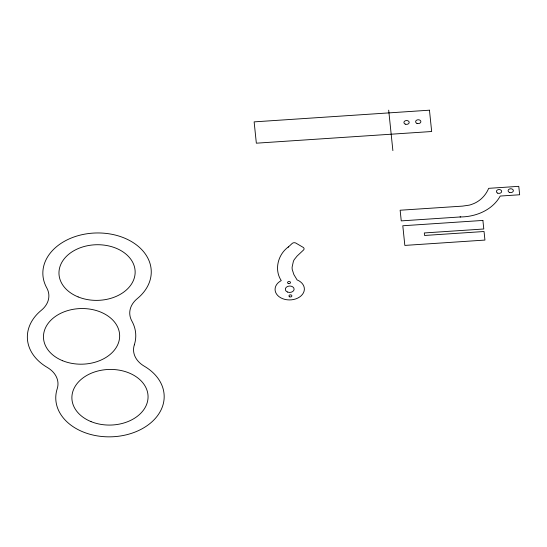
<?xml version="1.0" encoding="UTF-8"?>
<svg xmlns="http://www.w3.org/2000/svg" width="547" height="547" viewBox="0 0 547 547"><rect width="100%" height="100%" fill="white"/><g stroke="black" fill="none" stroke-linecap="round" stroke-linejoin="round"><path stroke-width="0.82" d="M288.166 247.176L292.166 243.463A2.639 1.928 -1.4 0 1 295.913 243.114L303.12 247.34A2.639 1.928 -1.4 0 1 303.53 250.006L297.069 256.085L294.313 259.517A19.87 14.509 -1.4 0 0 293.383 261.357L292.119 267.114A22.926 16.738 -1.4 0 0 292.228 269.486L293.855 274.532L297.083 279.893A14.653 10.701 -1.4 0 1 301.212 295.736A14.653 10.701 -1.4 0 1 279.086 296.713A14.653 10.701 -1.4 0 1 281.247 280.597C273.917 269.568 278.061 254.177 288.604 246.772M460.731 216.92L401.252 220.879L400.144 210.226L462.564 206.116L469.176 205.152A19.87 14.509 -1.4 0 0 471.658 204.393C479.398 201.857 485.565 195.84 488.676 188.339L518.775 186.336L519.65 194.759L500.231 196.052C492.403 210.212 475.637 216.995 460.034 216.954M388.685 110.159L392.883 150.623M429.457 110.193L254.136 121.872L256.345 143.184L431.665 131.512L429.457 110.193M482.898 220.427L402.797 225.761L404.835 245.412L484.936 240.078L484.047 231.511L424.568 235.47L424.308 232.954L483.787 228.995L482.898 220.427M289.684 296.843A1.463 1.067 -1.4 0 0 291.879 295.886A1.463 1.067 -1.4 0 0 289.671 294.99A1.463 1.067 -1.4 0 0 289.684 296.843M288.303 283.49A1.463 1.067 -1.4 0 0 290.491 282.532A1.463 1.067 -1.4 0 0 288.29 281.637A1.463 1.067 -1.4 0 0 288.303 283.49M287.537 292.043A4.397 3.207 -1.4 0 0 294.115 289.165A4.397 3.207 -1.4 0 0 287.503 286.478A4.397 3.207 -1.4 0 0 287.537 292.043M405.245 124.135A2.639 1.928 -1.4 0 0 409.197 122.412A2.639 1.928 -1.4 0 0 405.231 120.798A2.639 1.928 -1.4 0 0 405.245 124.135M416.937 123.355A2.639 1.928 -1.4 0 0 420.882 121.632A2.639 1.928 -1.4 0 0 416.917 120.025A2.639 1.928 -1.4 0 0 416.937 123.355M509.421 192.373A2.639 1.928 -1.4 0 0 513.366 190.643A2.639 1.928 -1.4 0 0 509.401 189.036A2.639 1.928 -1.4 0 0 509.421 192.373M497.736 193.146A2.639 1.928 -1.4 0 0 501.681 191.423A2.639 1.928 -1.4 0 0 497.715 189.809A2.639 1.928 -1.4 0 0 497.736 193.146M134.323 344.849A54.221 39.589 -1.4 0 0 131.854 321.014A29.306 21.401 -1.4 0 1 137.29 298.621A54.221 39.589 -1.4 0 0 139.034 247.018A54.221 39.589 -1.4 0 0 69.476 238.779A54.221 39.589 -1.4 0 0 46.762 287.9A29.306 21.401 -1.4 0 1 41.326 310.293A54.221 39.589 -1.4 0 0 47.24 367.406A29.306 21.401 -1.4 0 1 57.209 388.767A54.221 39.589 -1.4 0 0 89.722 434.209A54.221 39.589 -1.4 0 0 156.633 416.876A54.221 39.589 -1.4 0 0 144.292 366.21A29.306 21.401 -1.4 0 1 134.323 344.849M78.139 296.918A38.099 27.822 -1.4 0 0 135.15 272.003A38.099 27.822 -1.4 0 0 77.872 248.728A38.099 27.822 -1.4 0 0 78.139 296.918M62.645 360.733A38.099 27.822 -1.4 0 0 119.656 335.817A38.099 27.822 -1.4 0 0 62.379 312.542A38.099 27.822 -1.4 0 0 62.645 360.733M91.062 421.621A38.099 27.822 -1.4 0 0 148.066 396.705A38.099 27.822 -1.4 0 0 90.795 373.43A38.099 27.822 -1.4 0 0 91.062 421.621"/></g></svg>
